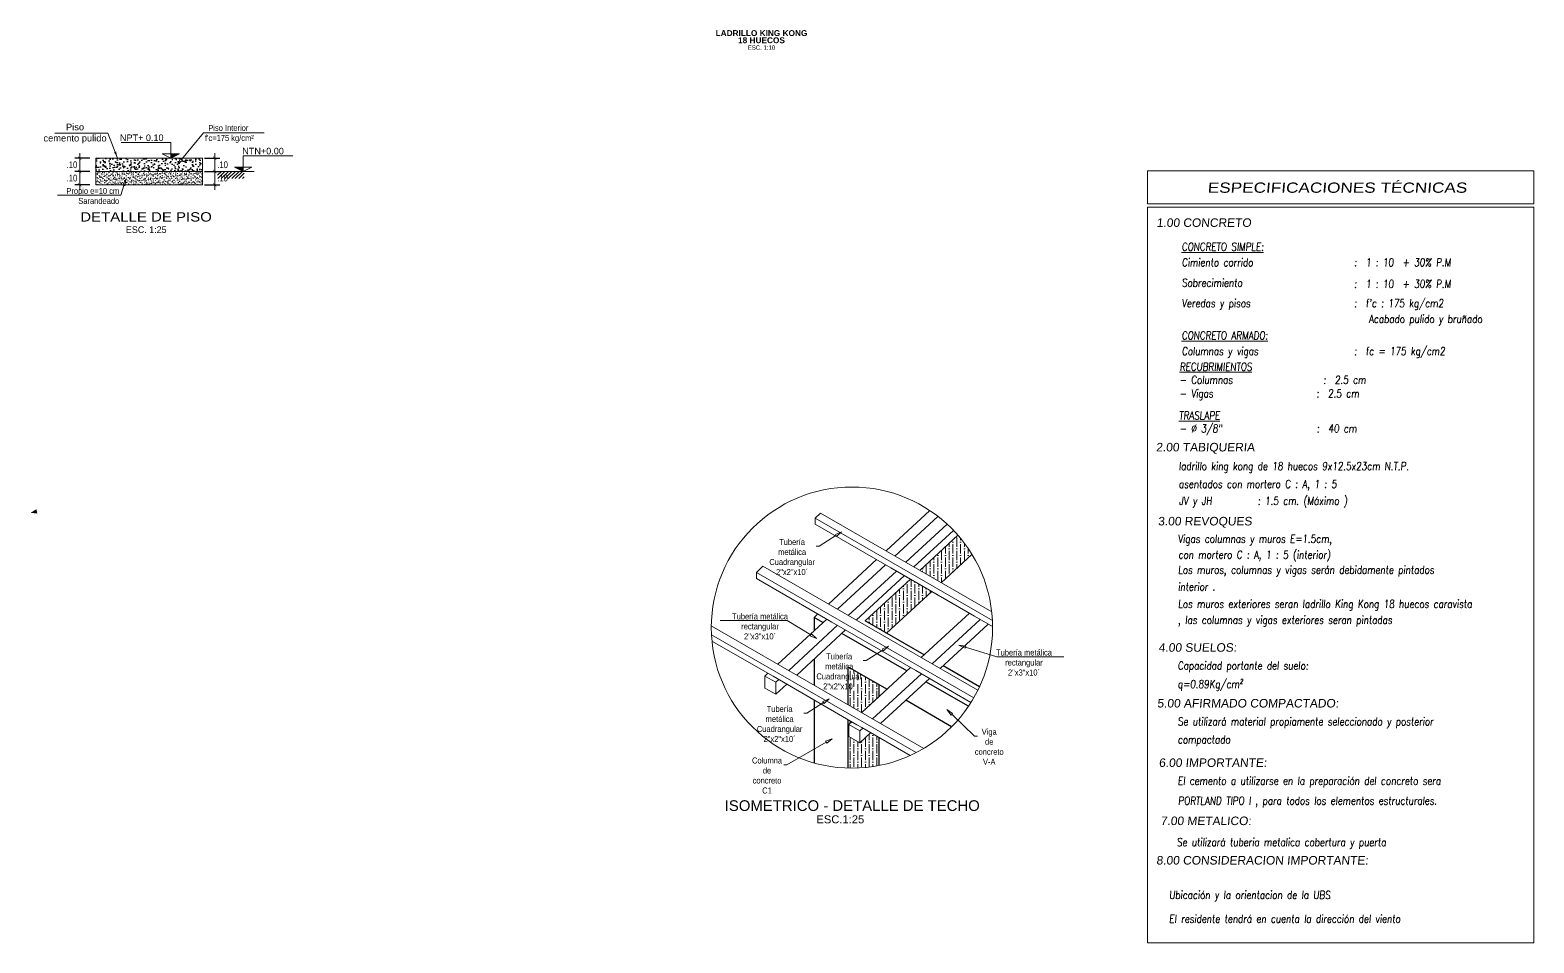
# Model space of a CAD drawing. Header units: metres. Extents: x 912 to 1393, y 476 to 584.
# Drawn here: x 1216.43 to 1227.71, y 494.34 to 501.19 of the extents above; entities that cross this region are included whole.
import ezdxf
from ezdxf import colors
from ezdxf.entities.mleader import LeaderData, LeaderLine
from ezdxf.enums import TextEntityAlignment as Align
from ezdxf.math import Vec2, Vec3

# ---------------------------------------------------------------- set-up
doc = ezdxf.new("R2010")
doc.units = ezdxf.units.M
doc.linetypes.add('HIDDEN2', pattern=[0.1875, 0.125, -0.0625])
for name, color, linetype, lineweight in [('-Achurado', 251, 'Continuous', 5), ('-Acotado', 251, 'Continuous', 5), ('-Textos', 7, 'Continuous', 20), ('hatch', 253, 'Continuous', 20), ('muros', 7, 'Continuous', 35), ('pisos', 8, 'Continuous', 13), ('PL-020', 7, 'Continuous', 20), ('PL-03', 7, 'Continuous', 30), ('techo', 13, 'Continuous', 25), ('TEXTO', 7, 'Continuous', 20), ('TUBERIA METALICA', 157, 'Continuous', 30)]:
    doc.layers.add(name, color=color, linetype=linetype, lineweight=lineweight)
doc.layers.add('FIC-2ES_COTAS', color=7, linetype='Continuous', lineweight=5, true_color=0x6b006b)
doc.layers.add('G-TEXTOS-TITULOS', color=4, linetype='Continuous')
doc.layers.add('PL-05', color=7, linetype='Continuous')
doc.layers.add('Observaciones', color=6, linetype='Continuous', plot=False)
doc.styles.add('-Arial Narrow', font='ARIALN.TTF')
doc.styles.add('25-TITULO', font='arialbd.ttf', dxfattribs={"height": 0.1})
doc.styles.add('ACOT', font='romans.shx', dxfattribs={"width": 0.8, "oblique": 5})
doc.styles.add('ARIAL', font='arial.ttf')
doc.styles.add('COTAS Y DIRECTRIZ', font='ARIALN.TTF')
doc.styles.add('L80', font='arial.ttf')
doc.styles.add('NOMBRES', font='sanss___.ttf', dxfattribs={"width": 1.2, "oblique": 5, "height": 0.15})
doc.styles.add('sw 721', font='swissel.ttf')
doc.styles.add('TECHNICLIGHT', font='tel_____.pfb')
doc.styles.add('TEXTOS', font='sanss___.ttf', dxfattribs={"oblique": 5})
doc.dimstyles.new('corte 25', dxfattribs={"dimtxt": 0.05, "dimasz": 0.025, "dimexe": 0.025, "dimexo": 0.0125, "dimgap": 0.025, "dimtad": 1, "dimtih": 1, "dimtoh": 1, "dimzin": 4, "dimdsep": 46, "dimtxsty": 'ARIAL', "dimblk": 'ARCHTICK', "dimcen": 0.025, "dimdle": 0.025, "dimclrd": 256, "dimclre": 256, "dimclrt": 7, "dimadec": 0, "dimazin": 0, "dimtfac": 1, "dimtix": 1, "dimtmove": 0, "dimatfit": 3, "dimfxl": 0.1, "dimlwd": -1, "dimarcsym": 0})
doc.dimstyles.new('FIC - CORTE', dxfattribs={"dimtxt": 2, "dimasz": 1, "dimexe": 1.5, "dimexo": 0.625, "dimgap": 0.9, "dimtad": 2, "dimtih": 1, "dimtoh": 1, "dimzin": 4, "dimdsep": 46, "dimtxsty": 'COTAS Y DIRECTRIZ', "dimblk": 'ARCHTICK', "dimcen": 0.9, "dimdle": 1.5, "dimclrd": 256, "dimclre": 256, "dimclrt": 7, "dimadec": 0, "dimazin": 0, "dimtfac": 1, "dimtix": 1, "dimtmove": 2, "dimatfit": 3, "dimfxl": 1, "dimlwd": 5, "dimarcsym": 0})
pattern_1 = [(50, (13.759514, -1.77104), (0.0728738676, -0.0063756342), [0.00762, -0.08382]), (355, (13.75951, -1.77104), (-0.0140973686, 0.076422738), [0.006096, -0.0670562337]), (100.451445, (13.765586, -1.77157), (0.058776499, 0.0700471008), [0.0064760035, -0.071236098]), (46.1842, (13.75951, -1.75072), (0.1084316164, -0.016816931), [0.01143, -0.12573]), (96.635558, (13.76855, -1.75212), (0.094961654, 0.09897045), [0.009714009, -0.106854243]), (351.184151, (13.75951, -1.75072), (0.094961654, 0.09897045), [0.009143987, -0.100583893]), (21, (13.769674, -1.7558), (0.0606457565, -0.0409060793), [0.00762, -0.08382]), (326, (13.76967, -1.7558), (0.0247208113, 0.0736751864), [0.006096, -0.067056]), (71.451445, (13.77473, -1.75921), (0.0853665677, 0.0327691076), [0.0064760035, -0.071235975]), (37.5, (13.759514, -1.771042), (0.0012354413, 0.03382201555), [0, -0.0662432, 0, -0.068072, 0, -0.06731]), (7.5, (13.759514, -1.771042), (0.026727865, 0.0400722299), [0, -0.0388112, 0, -0.0647192, 0, -0.025654]), (327.5, (13.736857, -1.771042), (0.05423623807, -0.0022914976), [0, -0.0254, 0, -0.079248, 0, -0.105156]), (317.5, (13.726697, -1.77104), (0.0592516726, 0.0101705964), [0, -0.03302, 0, -0.0526288, 0, -0.074676])]

# ---------------------------------------------------------------- blocks, each defined once
blk = doc.blocks.new('_ArchTick')
at = {"layer": 'pisos', "color": 0, "const_width": 0.15}
blk.add_lwpolyline([(-0.5, -0.5), (0.5, 0.5)], dxfattribs=at)
blk = doc.blocks.new('*D202')
at = {"layer": 'DEFPOINTS', "color": 0, "lineweight": 20, "transparency": 16777216}
for p in [(1216.806, 500.128), (1216.898, 500.128), (1216.898, 500.028)]:
    blk.add_point(p, dxfattribs=at)
at = {"layer": 'FIC-2ES_COTAS', "lineweight": 5, "transparency": 16777216}
blk.add_line((1216.806, 499.991), (1216.806, 500.166), dxfattribs=at)
at = {"layer": 'FIC-2ES_COTAS', "lineweight": -2, "transparency": 16777216}
for p, q in [((1216.882, 500.128), (1216.769, 500.128)), ((1216.882, 500.028), (1216.769, 500.028))]:
    blk.add_line(p, q, dxfattribs=at)
at = {"layer": 'FIC-2ES_COTAS', "lineweight": 5, "transparency": 16777216, "xscale": 0.025, "yscale": 0.025, "zscale": 0.025}
for p, rotation in [((1216.806, 500.128), 90), ((1216.806, 500.028), 270)]:
    blk.add_blockref('_ArchTick', p, dxfattribs=dict(at, rotation=rotation))
at = {"layer": 'FIC-2ES_COTAS', "color": 7, "transparency": 16777216, "insert": (1216.748, 500.078), "char_height": 0.05, "attachment_point": 5, "style": 'COTAS Y DIRECTRIZ'}
blk.add_mtext('.10', dxfattribs=at)
blk = doc.blocks.new('*D197')
at = {"layer": 'DEFPOINTS', "color": 0, "lineweight": 20, "transparency": 16777216}
for p in [(1216.806, 500.228), (1216.898, 500.228), (1216.898, 500.128)]:
    blk.add_point(p, dxfattribs=at)
at = {"layer": 'FIC-2ES_COTAS', "lineweight": 5, "transparency": 16777216}
blk.add_line((1216.806, 500.091), (1216.806, 500.266), dxfattribs=at)
at = {"layer": 'FIC-2ES_COTAS', "lineweight": -2, "transparency": 16777216}
for p, q in [((1216.882, 500.228), (1216.769, 500.228)), ((1216.882, 500.128), (1216.769, 500.128))]:
    blk.add_line(p, q, dxfattribs=at)
at = {"layer": 'FIC-2ES_COTAS', "lineweight": 5, "transparency": 16777216, "xscale": 0.025, "yscale": 0.025, "zscale": 0.025}
for p, rotation in [((1216.806, 500.228), 90), ((1216.806, 500.128), 270)]:
    blk.add_blockref('_ArchTick', p, dxfattribs=dict(at, rotation=rotation))
at = {"layer": 'FIC-2ES_COTAS', "color": 7, "transparency": 16777216, "insert": (1216.748, 500.178), "char_height": 0.05, "attachment_point": 5, "style": 'COTAS Y DIRECTRIZ'}
blk.add_mtext('.10', dxfattribs=at)
blk = doc.blocks.new('NPT-c2')
at = {"color": 0, "lineweight": 5}
for p, q in [((0, 0.361), (-1.15, 0.361)), ((0, 0), (0, 0.361)), ((-0.253, 0), (0.253, 0)), ((-0.2, 0.1), (0.2, 0.1)), ((0, 0), (-0.2, 0.1)), ((0, 0), (0.2, 0.1))]:
    blk.add_line(p, q, dxfattribs=at)
blk.add_solid([(0.2, 0.1), (0, 0.1), (0, 0)], dxfattribs=at)
at = {"style": 'ARIAL'}
blk.add_attdef('NPT%%P0.00', (-1.089, 0.48), '', height=0.15, dxfattribs=at)
blk = doc.blocks.new('*D192')
at = {"layer": 'DEFPOINTS', "color": 0, "lineweight": 20, "transparency": 16777216}
for p in [(1217.727, 500.128), (1217.727, 500.028), (1217.818, 500.128)]:
    blk.add_point(p, dxfattribs=at)
at = {"layer": 'FIC-2ES_COTAS', "lineweight": 5, "transparency": 16777216}
blk.add_line((1217.818, 499.991), (1217.818, 500.166), dxfattribs=at)
at = {"layer": 'FIC-2ES_COTAS', "lineweight": -2, "transparency": 16777216}
for p, q in [((1217.742, 500.128), (1217.856, 500.128)), ((1217.742, 500.028), (1217.856, 500.028))]:
    blk.add_line(p, q, dxfattribs=at)
at = {"layer": 'FIC-2ES_COTAS', "lineweight": 5, "transparency": 16777216, "xscale": 0.025, "yscale": 0.025, "zscale": 0.025}
for p, rotation in [((1217.818, 500.128), 90), ((1217.818, 500.028), 270)]:
    blk.add_blockref('_ArchTick', p, dxfattribs=dict(at, rotation=rotation))
at = {"layer": 'FIC-2ES_COTAS', "color": 7, "transparency": 16777216, "insert": (1217.877, 500.078), "char_height": 0.05, "attachment_point": 5, "style": 'COTAS Y DIRECTRIZ'}
blk.add_mtext('.10', dxfattribs=at)
blk = doc.blocks.new('*D187')
at = {"layer": 'DEFPOINTS', "color": 0, "lineweight": 20, "transparency": 16777216}
for p in [(1217.727, 500.228), (1217.818, 500.228), (1217.727, 500.128)]:
    blk.add_point(p, dxfattribs=at)
at = {"layer": 'FIC-2ES_COTAS', "lineweight": 5, "transparency": 16777216}
blk.add_line((1217.818, 500.091), (1217.818, 500.266), dxfattribs=at)
at = {"layer": 'FIC-2ES_COTAS', "lineweight": -2, "transparency": 16777216}
for p, q in [((1217.742, 500.228), (1217.856, 500.228)), ((1217.742, 500.128), (1217.856, 500.128))]:
    blk.add_line(p, q, dxfattribs=at)
at = {"layer": 'FIC-2ES_COTAS', "lineweight": 5, "transparency": 16777216, "xscale": 0.025, "yscale": 0.025, "zscale": 0.025}
for p, rotation in [((1217.818, 500.228), 90), ((1217.818, 500.128), 270)]:
    blk.add_blockref('_ArchTick', p, dxfattribs=dict(at, rotation=rotation))
at = {"layer": 'FIC-2ES_COTAS', "color": 7, "transparency": 16777216, "insert": (1217.877, 500.178), "char_height": 0.05, "attachment_point": 5, "style": 'COTAS Y DIRECTRIZ'}
blk.add_mtext('.10', dxfattribs=at)
blk = doc.blocks.new('_ClosedBlank')
at = {"color": 0, "linetype": 'ByBlock', "lineweight": -2}
for p, q in [((-1, 0.17), (0, 0)), ((-1, 0.17), (-1, -0.17)), ((0, 0), (-1, -0.17))]:
    blk.add_line(p, q, dxfattribs=at)

msp = doc.modelspace()

# ---------------------------------------------------------------- hatches: boundary and pattern name
at = {"layer": '-Achurado', "lineweight": 5}
h = msp.add_hatch(dxfattribs=at)
h.set_pattern_fill('AR-SAND', color=256, scale=0.0005)
h.paths.add_polyline_path([(1216.9267, 500.1282), (1217.5267, 500.1282), (1217.5267, 500.0282), (1216.9267, 500.0282)])
h = msp.add_hatch(dxfattribs=at)
h.set_pattern_fill('AR-SAND', color=256, scale=0.0005)
h.paths.add_polyline_path([(1217.7267, 500.1282), (1217.5267, 500.1282), (1217.5267, 500.0282), (1217.7267, 500.0282)])
at = {"true_color": 0x636466}
h = msp.add_hatch(dxfattribs=at)
h.set_pattern_fill('AR-CONC', color=251, scale=0.0004)
h.set_pattern_definition(pattern_1)
h.paths.add_polyline_path([(1217.4074, 500.2282), (1216.9267, 500.2282), (1216.9267, 500.1282), (1217.4109, 500.1282)])
h = msp.add_hatch(dxfattribs=at)
h.set_pattern_fill('AR-CONC', color=251, scale=0.0004)
h.set_pattern_definition(pattern_1)
h.paths.add_polyline_path([(1217.4017, 500.2282), (1217.7267, 500.2282), (1217.7267, 500.1282), (1217.4017, 500.1282)])
h = msp.add_hatch(color=251, dxfattribs=at)
h.dxf.hatch_style = 1
edge = h.paths.add_edge_path()
edge.add_line((1216.4382, 497.568), (1216.4809, 497.5953))
edge.add_line((1216.4809, 497.5953), (1216.4382, 497.568))
edge.add_line((1216.4382, 497.568), (1216.4885, 497.5628))
edge.add_line((1216.4885, 497.5628), (1216.4809, 497.5953))
h = msp.add_hatch(dxfattribs=at)
h.set_pattern_fill('ANSI31', color=251, angle=0.552)
h.set_pattern_definition([(45.552, (4.8126, -25.279), (-2.266589, 2.223331), [])])
h.paths.add_polyline_path([(1217.3369, 497.6035), (1217.2942, 497.6308), (1217.2866, 497.5983)], flags=17)
h.paths.add_polyline_path([(1217.3369, 497.6035), (1217.2942, 497.6308)], flags=0)
h.paths.add_polyline_path([(1217.2942, 497.6308), (1217.3369, 497.6035), (1217.2866, 497.5983)], flags=17)
h = msp.add_hatch(color=251, dxfattribs=at)
h.dxf.hatch_style = 1
h.paths.add_polyline_path([(1216.4338, 497.4966), (1216.4764, 497.5239)], flags=0)
edge = h.paths.add_edge_path(flags=17)
edge.add_line((1216.4338, 497.4966), (1216.4764, 497.5239))
edge.add_line((1216.4338, 497.4966), (1216.4841, 497.4914))
edge.add_line((1216.4841, 497.4914), (1216.4764, 497.5239))
edge = h.paths.add_edge_path(flags=17)
edge.add_line((1216.4764, 497.5239), (1216.4338, 497.4966))
edge.add_line((1216.4841, 497.4914), (1216.4764, 497.5239))
edge.add_line((1216.4338, 497.4966), (1216.4841, 497.4914))
h = msp.add_hatch(color=251, dxfattribs=at)
h.dxf.hatch_style = 1
h.paths.add_polyline_path([(1216.4338, 497.4966), (1216.4764, 497.5239)], flags=0)
edge = h.paths.add_edge_path(flags=17)
edge.add_line((1216.4338, 497.4966), (1216.4764, 497.5239))
edge.add_line((1216.4338, 497.4966), (1216.4841, 497.4914))
edge.add_line((1216.4841, 497.4914), (1216.4764, 497.5239))
edge = h.paths.add_edge_path(flags=17)
edge.add_line((1216.4764, 497.5239), (1216.4338, 497.4966))
edge.add_line((1216.4841, 497.4914), (1216.4764, 497.5239))
edge.add_line((1216.4338, 497.4966), (1216.4841, 497.4914))
at = {"layer": 'hatch', "ltscale": 0.04}
h = msp.add_hatch(dxfattribs=at)
h.set_pattern_fill('ANSI31', color=256, scale=0.15, style=0)
h.set_pattern_definition([(45, (-799070.44777, -9253951.832415), (-0.013258252147248, 0.013258252147248), [])])
h.paths.add_polyline_path([(1218.0396, 500.1282), (1217.8396, 500.1282), (1217.8396, 500.0744), (1218.04, 500.0744)])
at = {"layer": 'techo', "lineweight": 13}
h = msp.add_hatch(dxfattribs=at)
h.set_pattern_fill('ANSI36', color=251, scale=0.009, angle=45)
edge = h.paths.add_edge_path()
edge.add_arc((1221.9601, 496.2429), 1.8396, 33.43643, 38.91342)
edge.add_line((1223.3914, 497.3984), (1223.105, 497.136))
edge.add_line((1223.105, 497.136), (1223.2648, 497.0437))
edge.add_line((1223.2648, 497.0437), (1223.4952, 497.2565))
h = msp.add_hatch(dxfattribs=at)
h.set_pattern_fill('ANSI36', color=251, scale=0.009, angle=45)
h.paths.add_polyline_path([(1222.6952, 496.7574), (1222.855, 496.6651), (1223.1939, 496.9782), (1223.0341, 497.0705)])
h = msp.add_hatch(dxfattribs=at)
h.set_pattern_fill('ANSI36', color=251, scale=0.009, angle=45)
h.paths.add_polyline_path([(1222.7981, 496.2795), (1222.5653, 496.4139), (1222.5653, 496.1299), (1222.6687, 496.0701), (1222.7981, 496.1896)])
h = msp.add_hatch(dxfattribs=at)
h.set_pattern_fill('ANSI36', color=251, scale=0.009, angle=45)
edge = h.paths.add_edge_path()
edge.add_line((1222.6539, 495.8437), (1222.5722, 495.8909))
edge.add_line((1222.5722, 495.8909), (1222.5722, 495.9809))
edge.add_line((1222.5722, 495.9809), (1222.5942, 496.0013))
edge.add_line((1222.5942, 496.0013), (1222.5653, 496.018))
edge.add_line((1222.5653, 496.018), (1222.5637, 495.6534))
edge.add_arc((1222.5952, 496.7073), 1.0543, 268.28976, 281.09272)
edge.add_line((1222.7981, 495.6727), (1222.7981, 495.8836))
edge.add_line((1222.7981, 495.8836), (1222.7359, 495.9195))
edge.add_line((1222.7359, 495.9195), (1222.6539, 495.8437))

# ---------------------------------------------------------------- linework, layer by layer
at = {"color": 219, "true_color": 0x642165}
for p, q in [((1222.8514, 497.2824), (1223.1792, 497.5851)), ((1223.105, 497.136), (1223.3904, 497.3996)), ((1222.4194, 496.8833), (1222.7805, 497.2169)), ((1223.2648, 497.0437), (1223.4952, 497.2565)), ((1222.6952, 496.7574), (1223.0341, 497.0705)), ((1222.855, 496.6651), (1223.1939, 496.9782)), ((1222.3117, 496.7838), (1222.3398, 496.8097)), ((1222.3117, 496.7838), (1222.3117, 496.6841)), ((1222.3781, 496.7455), (1222.3117, 496.7838)), ((1223.1368, 496.5025), (1222.6952, 496.7574)), ((1223.0069, 496.3825), (1222.5198, 496.6637)), ((1222.3117, 496.4715), (1222.3117, 496.2763)), ((1222.5653, 496.4139), (1222.5653, 496.1299)), ((1222.858, 496.2449), (1222.5653, 496.4139)), ((1223.5514, 496.2631), (1223.2784, 496.4207)), ((1223.4687, 496.1168), (1223.1485, 496.3007)), ((1222.7981, 496.2795), (1222.7981, 496.1896)), ((1222.3117, 496.1644), (1222.3117, 495.6918)), ((1223.3425, 495.9635), (1222.9996, 496.1631)), ((1222.5653, 496.018), (1222.5653, 495.6534)), ((1222.7981, 495.8836), (1222.7981, 495.6727))]:
    msp.add_line(p, q, dxfattribs=at)
at = {"color": 44, "lineweight": 5}
msp.add_line((1223.5144, 496.7932), (1222.9221, 497.1351), dxfattribs=at)
at = {"color": 1, "lineweight": 5}
msp.add_line((1222.6539, 495.8437), (1222.6149, 495.8662), dxfattribs=at)
at = {"layer": 'muros', "lineweight": 15}
for points in [[(1217.2517, 500.2282), (1216.9267, 500.2282)], [(1216.9267, 500.2282), (1216.9267, 500.0282)], [(1217.2517, 500.2282), (1217.7267, 500.2282)], [(1217.7267, 500.2282), (1217.7267, 500.0282)], [(1217.5267, 500.1282), (1216.9267, 500.1282)], [(1217.5267, 500.0282), (1216.9267, 500.0282)], [(1217.5267, 500.1282), (1217.7267, 500.1282)], [(1217.5267, 500.0282), (1217.7267, 500.0282)], [(1218.0396, 500.1282), (1217.8396, 500.1282)]]:
    msp.add_lwpolyline(points, dxfattribs=at)
at = {"layer": 'Observaciones', "color": 1, "lineweight": 20}
msp.add_circle((1222.5952, 496.7073), 1.0543, dxfattribs=at)
at = {"layer": 'PL-020', "linetype": 'ByBlock'}
for points in [[(1224.81, 500.1322), (1227.7082, 500.1322), (1227.7082, 499.8857), (1224.81, 499.8857)], [(1224.81, 500.1322), (1227.7082, 500.1322), (1227.7082, 499.8857), (1224.81, 499.8857)], [(1224.81, 499.8593), (1227.7082, 499.8593), (1227.7082, 494.3422), (1224.81, 494.3422)]]:
    msp.add_lwpolyline(points, close=True, dxfattribs=at)
at = {"layer": 'TUBERIA METALICA', "lineweight": 5}
for p, q in [((1222.3196, 497.528), (1222.3605, 497.5658)), ((1223.6429, 496.8254), (1222.3605, 497.5658)), ((1222.9178, 497.244), (1223.2399, 497.5415)), ((1223.6482, 496.7609), (1222.3196, 497.528)), ((1222.3196, 497.528), (1222.3196, 497.483)), ((1222.8857, 497.1562), (1222.3196, 497.483)), ((1222.9995, 497.1969), (1223.3093, 497.483)), ((1223.0595, 497.1622), (1223.3565, 497.4366)), ((1221.8788, 497.1209), (1221.9285, 497.1667)), ((1223.5083, 496.1801), (1221.8788, 497.1209)), ((1221.8788, 497.1209), (1221.8788, 497.0759)), ((1223.5391, 496.2374), (1221.9285, 497.1667)), ((1222.4858, 496.845), (1222.8469, 497.1785)), ((1222.5675, 496.7978), (1222.9286, 497.1314)), ((1222.6275, 496.7632), (1222.9886, 497.0967)), ((1223.5144, 496.7932), (1222.8857, 497.1562)), ((1222.4449, 496.749), (1221.8788, 497.0759)), ((1222.04, 496.4331), (1222.4062, 496.7714)), ((1223.0737, 496.386), (1222.4449, 496.749)), ((1223.1146, 496.482), (1223.4757, 496.8155)), ((1223.1963, 496.4348), (1223.5574, 496.7684)), ((1223.6495, 496.7152), (1223.5144, 496.7932)), ((1223.1344, 495.8013), (1221.541, 496.7212)), ((1223.0765, 495.7692), (1221.5423, 496.6535)), ((1222.1217, 496.386), (1222.4879, 496.7242)), ((1222.1817, 496.3513), (1222.5479, 496.6896)), ((1223.2562, 496.4002), (1223.6173, 496.7337)), ((1222.0042, 496.3419), (1221.5457, 496.6066)), ((1221.9434, 496.3439), (1221.9655, 496.3643)), ((1221.9434, 496.2539), (1221.9434, 496.3439)), ((1222.0251, 496.2967), (1221.9434, 496.3439)), ((1222.633, 495.9789), (1222.0042, 496.3419)), ((1222.0251, 496.2967), (1222.0472, 496.3171)), ((1222.6687, 496.0701), (1223.0349, 496.4084)), ((1222.7504, 496.023), (1223.1166, 496.3612)), ((1222.8104, 495.9883), (1223.1766, 496.3266)), ((1223.4878, 496.1461), (1223.0737, 496.386)), ((1222.0251, 496.2067), (1221.9434, 496.2539)), ((1222.0251, 496.2067), (1222.0251, 496.2967)), ((1222.0251, 496.2067), (1222.1071, 496.2825)), ((1222.5722, 495.9809), (1222.5942, 496.0013)), ((1222.5722, 495.8909), (1222.5722, 495.9809)), ((1222.6539, 495.9337), (1222.5722, 495.9809)), ((1222.6694, 495.9579), (1222.633, 495.9789)), ((1222.6539, 495.8437), (1222.5722, 495.8909)), ((1222.6539, 495.9337), (1222.6759, 495.9541)), ((1222.6539, 495.8437), (1222.6539, 495.9337)), ((1222.6539, 495.8437), (1222.7359, 495.9195)), ((1223.0328, 495.7481), (1222.6694, 495.9579))]:
    msp.add_line(p, q, dxfattribs=at)

# ---------------------------------------------------------------- block references
at = {"linetype": 'HIDDEN2'}
ref = msp.add_blockref('NPT-c2', (1217.4892, 500.2282), dxfattribs=dict(at, xscale=0.323333650981178, yscale=0.323333650981178, zscale=0.323333650981178))
ref.add_attrib('NPT%%P0.00', 'NPT+ 0.10', (1217.1075, 500.3568), dxfattribs={"color": 0, "height": 0.04869, "style": 'sw 721'})
ref = msp.add_blockref('NPT-c2', (1218.0319, 500.1282), dxfattribs=dict(at, xscale=-0.323333650981178, yscale=0.323333650981178, zscale=0.323333650981178))
ref.add_attrib('NPT%%P0.00', 'NTN+0.00', (1218.0246, 500.2568), dxfattribs={"color": 0, "height": 0.04869, "style": 'sw 721'})

# ---------------------------------------------------------------- texts
at = {"layer": '-Textos', "style": '-Arial Narrow'}
msp.add_text('ESC. 1:10', height=0.03283, dxfattribs=at).set_placement((1221.9171, 501.0569), align=Align.MIDDLE_CENTER)
at = {"layer": 'FIC-2ES_COTAS', "color": 0, "insert": (1216.7709, 500.4864), "char_height": 0.05, "width": 0.598462, "attachment_point": 2, "style": 'L80'}
msp.add_mtext('Piso \\Pcemento pulido', dxfattribs=at)
at = {"layer": 'G-TEXTOS-TITULOS', "color": 219, "true_color": 0x642165, "style": '25-TITULO'}
for s, height, p in [('LADRILLO KING KONG', 0.044321, (1221.9172, 501.1657)), ('18 HUECOS', 0.04432, (1221.9172, 501.1122))]:
    msp.add_text(s, height=height, dxfattribs=at).set_placement(p, align=Align.MIDDLE_CENTER)
at = {"layer": 'PL-020', "style": 'ACOT', "oblique": 5, "width": 0.8}
for s, p in [('%%UCONCRETO SIMPLE:', (1225.0677, 499.5334)), ('Cimiento corrido', (1225.0684, 499.4162)), (':  1 : 10  + 30%%% P.M', (1226.3603, 499.4162)), ('Sobrecimiento', (1225.0684, 499.2635)), (':  1 : 10  + 30%%% P.M', (1226.3603, 499.2547)), ('Veredas y pisos', (1225.0684, 499.1101)), (":  f'c : 175 kg/cm2", (1226.3603, 499.1101)), ('Acabado pulido y bruñado', (1226.4701, 498.9919)), ('%%UCONCRETO ARMADO:', (1225.0677, 498.8683)), ('Columnas y vigas', (1225.0684, 498.7505)), (':  fc = 175 kg/cm2', (1226.3603, 498.7505)), ('%%URECUBRIMIENTOS', (1225.052, 498.634)), ('- Columnas                  :  2.5 cm', (1225.0511, 498.5356)), ('- Vigas                     :  2.5 cm', (1225.0511, 498.4333)), ('%%UTRASLAPE', (1225.0465, 498.2678)), ('- Ø 3/8"                   :  40 cm', (1225.0513, 498.1704)), ('ladrillo king kong de 18 huecos 9x12.5x23cm N.T.P.', (1225.0453, 497.8882)), ('asentados con mortero C : A, 1 : 5', (1225.0453, 497.7538)), ('JV y JH         : 1.5 cm. (Máximo )', (1225.0476, 497.628)), ('Vigas columnas y muros E=1.5cm,', (1225.0394, 497.3433)), ('con mortero C : A, 1 : 5 (interior)', (1225.0423, 497.2238)), ('Los muros, columnas y vigas serán debidamente pintados ', (1225.0394, 497.111)), ('interior .', (1225.0394, 496.9839)), ('Los muros exteriores seran ladrillo King Kong 18 huecos caravista  ', (1225.0394, 496.8542)), (', las columnas y vigas exteriores seran pintadas  ', (1225.0394, 496.7344)), ('Capacidad portante del suelo:', (1225.0377, 496.392)), ('q=0.89Kg/cm²', (1225.0377, 496.2535)), ('Se utilizará material propiamente seleccionado y posterior ', (1225.0377, 495.9737)), ('compactado', (1225.0377, 495.8377)), ('El cemento a utilizarse en la preparación del concreto sera ', (1225.0377, 495.5279)), ('PORTLAND TIPO I , para todos los elementos estructurales.', (1225.041, 495.379))]:
    msp.add_text(s, height=0.06, dxfattribs=at).set_placement(p)
at = {"layer": 'PL-020', "char_height": 0.06, "attachment_point": 1, "style": 'ACOT'}
for s, width, heights, insert in [('{\\Fsimplex|c0;Se utilizará tuberia metalica cobertura y puerta }', 3.201588, [0], (1225.0306, 495.1281)), ('{\\Fsimplex|c0; Ubicación y la orientacion de la UBS}', 1.564355, [0.2522], (1224.9402, 494.7319)), ('{\\Fsimplex|c0;El residente tendrá en cuenta la dirección del viento}', 2.49656, [0], (1224.9737, 494.5532))]:
    msp.add_mtext_dynamic_manual_height_columns(s, width=width, gutter_width=12.5, heights=heights, dxfattribs=dict(at, insert=insert))
at = {"layer": 'PL-03', "linetype": 'Continuous', "style": 'TECHNICLIGHT'}
msp.add_text('ESC. 1:25', height=0.05, dxfattribs=at).set_placement((1217.1524, 499.6666))
at = {"layer": 'PL-05', "style": 'TECHNICLIGHT', "width": 1.2}
msp.add_text('DETALLE DE PISO', height=0.07, dxfattribs=at).set_placement((1216.8102, 499.7525))
at = {"layer": 'TEXTO', "linetype": 'ByBlock', "style": 'NOMBRES', "oblique": 5, "width": 1.2}
msp.add_text('ESPECIFICACIONES TÉCNICAS', height=0.0768, dxfattribs=at).set_placement((1226.2331, 500.0066), align=Align.MIDDLE_CENTER)
at = {"layer": 'TEXTO', "style": 'TEXTOS', "oblique": 5}
for s, p in [('1.00 CONCRETO', (1225.2341, 499.7443)), ('2.00 TABIQUERIA', (1225.2449, 498.0603)), ('3.00 REVOQUES ', (1225.2545, 497.5054))]:
    msp.add_text(s, height=0.064, dxfattribs=at).set_placement(p, align=Align.MIDDLE_CENTER)
for s, p in [('4.00 SUELOS:', (1225.1867, 496.5261)), ('5.00 AFIRMADO COMPACTADO:', (1225.5641, 496.1079)), ('6.00 IMPORTANTE:', (1225.3012, 495.6621)), ('7.00 METALICO:', (1225.2494, 495.2259)), ('8.00 CONSIDERACION IMPORTANTE:', (1225.6719, 494.9301))]:
    msp.add_text(s, height=0.064, dxfattribs=at).set_placement(p, align=Align.CENTER)
at = {"layer": 'TEXTO', "ltscale": 3, "attachment_point": 9, "style": 'ARIAL'}
for s, insert, char_height in [('\\A1;ISOMETRICO - DETALLE DE TECHO ', (1223.5539, 495.3311), 0.08), ('\\A1;ESC.1:25', (1222.6875, 495.2385), 0.06)]:
    msp.add_mtext(s, dxfattribs=dict(at, insert=insert, char_height=char_height))

# ---------------------------------------------------------------- dimensions: what is measured, and where the dimension line sits
at = {"layer": 'FIC-2ES_COTAS'}
for base, p1, p2, picture, middle in [((1216.8062, 500.2282), (1216.898, 500.1282), (1216.898, 500.2282), '*D197', (1216.748, 500.1782)), ((1217.8184, 500.2282), (1217.7267, 500.1282), (1217.7267, 500.2282), '*D187', (1217.8767, 500.1782))]:
    dim = msp.add_linear_dim(base=base, p1=p1, p2=p2, angle=270, dimstyle='FIC - CORTE', dxfattribs=at)
    dim.commit()
    dim.dimension.update_dxf_attribs({"geometry": picture, "text_midpoint": middle})
for p1, p2, distance, picture, middle in [((1216.898, 500.0282), (1216.898, 500.1282), 0.0918, '*D202', (1216.748, 500.0782)), ((1217.7267, 500.0282), (1217.7267, 500.1282), -0.0918, '*D192', (1217.8767, 500.0782))]:
    dim = msp.add_aligned_dim(p1=p1, p2=p2, distance=distance, dimstyle='FIC - CORTE', dxfattribs=at)
    dim.commit()
    dim.dimension.update_dxf_attribs({"geometry": picture, "text_midpoint": middle})

# ---------------------------------------------------------------- leaders
at = {"layer": '-Acotado'}
ml = msp.add_multileader_mtext('Standard', dxfattribs=at)
ml.set_content("Piso Interior\\P f'c=175 kg/cm²", color=7, style='-Arial Narrow')
ml.set_leader_properties(color=7, linetype='Continuous', lineweight=0)
ml.set_arrow_properties(name='CLOSEDBLANK')
ml.build(insert=Vec2(0, 0))
ml.multileader.update_dxf_attribs({"has_dogleg": 0, "text_left_attachment_type": 6, "text_right_attachment_type": 6, "dogleg_length": 0, "arrow_head_size": 0.05, "scale": 0.025})
ctx = ml.context
ctx.base_point, ctx.scale, ctx.char_height, ctx.arrow_head_size, ctx.landing_gap_size, ctx.plane_origin = Vec3(1217.7332, 500.419), 0.025, 0.045, 0.05, 0.0125, Vec3(1218.3497, 500.7694)
ctx.left_attachment, ctx.right_attachment, ctx.text_align_type = 6, 6, 1
notes = []
notes.append((ctx, [(0, (1, 1, 0), (1217.7332, 500.419), (1, 0), 0, [(0, [(1217.5373, 500.1782)], 0, [])])]))
ctx.mtext.insert, ctx.mtext.alignment, ctx.mtext.flow_direction = Vec3(1217.92, 500.4772), 2, 5
ml = msp.add_multileader_mtext('Standard', dxfattribs=at)
ml.set_content('Propio e=10 cm \\PSarandeado', color=7, style='-Arial Narrow')
ml.set_leader_properties(color=7, linetype='ByLayer', lineweight=0)
ml.set_arrow_properties(name='CLOSEDBLANK')
ml.build(insert=Vec2(0, 0))
ml.multileader.update_dxf_attribs({"has_dogleg": 0, "text_left_attachment_type": 6, "text_right_attachment_type": 6, "dogleg_length": 0, "arrow_head_size": 0.05, "scale": 0.025})
ctx = ml.context
ctx.base_point, ctx.scale, ctx.char_height, ctx.arrow_head_size, ctx.landing_gap_size, ctx.plane_origin = Vec3(1216.7341, 499.9507), 0.025, 0.045, 0.05, 0.0125, Vec3(1217.7804, 500.6866)
ctx.left_attachment, ctx.right_attachment, ctx.text_align_type = 6, 6, 2
notes.append((ctx, [(1, (1, 1, 0), (1217.1144, 499.9507), (-1, 0), 0, [(0, [(1217.1505, 500.0706)], 0, [])])]))
ctx.mtext.insert, ctx.mtext.alignment, ctx.mtext.flow_direction = Vec3(1217.1019, 500.0047), 3, 5
ml = msp.add_multileader_mtext('Standard', dxfattribs=at)
ml.set_content('Tubería metálica\\P\\pxqc;Cuadrangular\\P2"x2"x10´', color=7, style='-Arial Narrow')
ml.set_leader_properties(color=7, linetype='ByLayer', lineweight=0)
ml.set_arrow_properties(name='CLOSEDBLANK')
ml.build(insert=Vec2(0, 0))
ml.multileader.update_dxf_attribs({"has_dogleg": 0, "text_left_attachment_type": 6, "text_right_attachment_type": 6, "dogleg_length": 0, "arrow_head_size": 0.05, "scale": 0.025})
ctx = ml.context
ctx.base_point, ctx.scale, ctx.char_height, ctx.arrow_head_size, ctx.landing_gap_size, ctx.plane_origin = Vec3(1221.944, 497.3177), 0.025, 0.045, 0.05, 0.0125, Vec3(1224.8846, 499.6579)
ctx.left_attachment, ctx.right_attachment, ctx.text_align_type = 6, 6, 1
notes.append((ctx, [(1, (1, 1, 0), (1222.3494, 497.3177), (-1, 0), 0, [(0, [(1222.5177, 497.4251)], 0, [])])]))
ctx.mtext.insert, ctx.mtext.width, ctx.mtext.alignment, ctx.mtext.flow_direction = Vec3(1222.1467, 497.3717), 0.380413, 2, 5
ml = msp.add_multileader_mtext('Standard', dxfattribs=at)
ml.set_content('Tubería metálica\\Prectangular\\P2"x3"x10´', color=7, style='-Arial Narrow')
ml.set_leader_properties(color=7, linetype='ByLayer', lineweight=0)
ml.set_arrow_properties(name='CLOSEDBLANK')
ml.build(insert=Vec2(0, 0))
ml.multileader.update_dxf_attribs({"has_dogleg": 0, "text_left_attachment_type": 6, "text_right_attachment_type": 6, "dogleg_length": 0, "arrow_head_size": 0.05, "scale": 0.025})
ctx = ml.context
ctx.base_point, ctx.scale, ctx.char_height, ctx.arrow_head_size, ctx.landing_gap_size, ctx.plane_origin = Vec3(1221.7036, 496.7597), 0.025, 0.045, 0.05, 0.0125, Vec3(1223.7907, 498.207)
ctx.left_attachment, ctx.right_attachment, ctx.text_align_type = 6, 6, 1
notes.append((ctx, [(1, (1, 1, 0), (1222.109, 496.7597), (-1, 0), 0, [(0, [(1222.3302, 496.6262)], 0, [])])]))
ctx.mtext.insert, ctx.mtext.alignment, ctx.mtext.flow_direction = Vec3(1221.9063, 496.8137), 2, 5
ml = msp.add_multileader_mtext('Standard', dxfattribs=at)
ml.set_content('Tubería metálica\\P\\pxqc;Cuadrangular\\P2"x2"x10´', color=7, style='-Arial Narrow')
ml.set_leader_properties(color=7, linetype='ByLayer', lineweight=0)
ml.set_arrow_properties(name='CLOSEDBLANK')
ml.build(insert=Vec2(0, 0))
ml.multileader.update_dxf_attribs({"has_dogleg": 0, "text_left_attachment_type": 6, "text_right_attachment_type": 6, "dogleg_length": 0, "arrow_head_size": 0.05, "scale": 0.025})
ctx = ml.context
ctx.base_point, ctx.scale, ctx.char_height, ctx.arrow_head_size, ctx.landing_gap_size, ctx.plane_origin = Vec3(1222.2969, 496.4597), 0.025, 0.045, 0.05, 0.0125, Vec3(1225.2375, 498.7998)
ctx.left_attachment, ctx.right_attachment, ctx.text_align_type = 6, 6, 1
notes.append((ctx, [(1, (1, 1, 0), (1222.7023, 496.4597), (-1, 0), 0, [(0, [(1222.8706, 496.567)], 0, [])])]))
ctx.mtext.insert, ctx.mtext.width, ctx.mtext.alignment, ctx.mtext.flow_direction = Vec3(1222.4996, 496.5137), 0.380413, 2, 5
ml = msp.add_multileader_mtext('Standard', dxfattribs=at)
ml.set_content('Tubería metálica\\Prectangular\\P2"x3"x10´', color=7, style='-Arial Narrow')
ml.set_leader_properties(color=7, linetype='ByLayer', lineweight=0)
ml.set_arrow_properties(name='CLOSEDBLANK')
ml.build(insert=Vec2(0, 0))
ml.multileader.update_dxf_attribs({"has_dogleg": 0, "text_left_attachment_type": 6, "text_right_attachment_type": 6, "dogleg_length": 0, "arrow_head_size": 0.05, "scale": 0.025})
ctx = ml.context
ctx.base_point, ctx.scale, ctx.char_height, ctx.arrow_head_size, ctx.landing_gap_size, ctx.plane_origin = Vec3(1223.6825, 496.4889), 0.025, 0.045, 0.05, 0.0125, Vec3(1225.7695, 497.9363)
ctx.left_attachment, ctx.right_attachment, ctx.text_align_type = 6, 6, 1
notes.append((ctx, [(0, (1, 1, 0), (1223.6825, 496.4889), (1, 0), 0, [(0, [(1223.3979, 496.5752)], 0, [])])]))
ctx.mtext.insert, ctx.mtext.alignment, ctx.mtext.flow_direction = Vec3(1223.8852, 496.5429), 2, 5
ml = msp.add_multileader_mtext('Standard', dxfattribs=at)
ml.set_content('Tubería metálica\\P\\pxqc;Cuadrangular\\P2"x2"x10´', color=7, style='-Arial Narrow')
ml.set_leader_properties(color=7, linetype='ByLayer', lineweight=0)
ml.set_arrow_properties(name='CLOSEDBLANK')
ml.build(insert=Vec2(0, 0))
ml.multileader.update_dxf_attribs({"has_dogleg": 0, "text_left_attachment_type": 6, "text_right_attachment_type": 6, "dogleg_length": 0, "arrow_head_size": 0.05, "scale": 0.025})
ctx = ml.context
ctx.base_point, ctx.scale, ctx.char_height, ctx.arrow_head_size, ctx.landing_gap_size, ctx.plane_origin = Vec3(1221.8505, 496.0652), 0.025, 0.045, 0.05, 0.0125, Vec3(1224.7912, 498.4053)
ctx.left_attachment, ctx.right_attachment, ctx.text_align_type = 6, 6, 1
notes.append((ctx, [(1, (1, 1, 0), (1222.2559, 496.0652), (-1, 0), 0, [(0, [(1222.4243, 496.1725)], 0, [])])]))
ctx.mtext.insert, ctx.mtext.width, ctx.mtext.alignment, ctx.mtext.flow_direction = Vec3(1222.0532, 496.1192), 0.380413, 2, 5
ml = msp.add_multileader_mtext('Standard', dxfattribs=at)
ml.set_content('Viga de concreto\\PV-A', color=7, style='-Arial Narrow')
ml.set_leader_properties(color=7, linetype='ByLayer', lineweight=0)
ml.set_arrow_properties(name='CLOSEDBLANK')
ml.build(insert=Vec2(0, 0))
ml.multileader.update_dxf_attribs({"has_dogleg": 0, "text_left_attachment_type": 6, "text_right_attachment_type": 6, "dogleg_length": 0, "arrow_head_size": 0.05, "scale": 0.025})
ctx = ml.context
ctx.base_point, ctx.scale, ctx.char_height, ctx.arrow_head_size, ctx.landing_gap_size, ctx.plane_origin = Vec3(1223.5152, 495.8941), 0.025, 0.045, 0.05, 0.0125, Vec3(1225.6045, 497.4718)
ctx.left_attachment, ctx.right_attachment, ctx.text_align_type = 6, 6, 1
notes.append((ctx, [(0, (1, 1, 0), (1223.5152, 495.8941), (1, 0), 0, [(0, [(1223.3078, 496.0923)], 0, [])])]))
ctx.mtext.insert, ctx.mtext.width, ctx.mtext.alignment, ctx.mtext.flow_direction = Vec3(1223.6246, 495.9481), 0.380413, 2, 5
ml = msp.add_multileader_mtext('Standard', dxfattribs=at)
ml.set_content('Columna de concreto C1', color=7, style='-Arial Narrow')
ml.set_leader_properties(color=7, linetype='ByLayer', lineweight=0)
ml.set_arrow_properties(name='CLOSEDBLANK')
ml.build(insert=Vec2(0, 0))
ml.multileader.update_dxf_attribs({"has_dogleg": 0, "text_left_attachment_type": 6, "text_right_attachment_type": 6, "dogleg_length": 0, "arrow_head_size": 0.05, "scale": 0.025})
ctx = ml.context
ctx.base_point, ctx.scale, ctx.char_height, ctx.arrow_head_size, ctx.landing_gap_size, ctx.plane_origin = Vec3(1221.8097, 495.679), 0.025, 0.045, 0.05, 0.0125, Vec3(1223.9374, 497.4125)
ctx.left_attachment, ctx.right_attachment, ctx.text_align_type = 6, 6, 1
notes.append((ctx, [(1, (1, 1, 0), (1222.1079, 495.679), (-1, 0), 0, [(0, [(1222.4459, 495.8732)], 0, [])])]))
ctx.mtext.insert, ctx.mtext.width, ctx.mtext.alignment, ctx.mtext.flow_direction = Vec3(1221.9588, 495.733), 0.380413, 2, 5
at = {"layer": 'FIC-2ES_COTAS', "color": 0}
msp.add_leader([(1217.0892, 500.2282), (1217.017, 500.4144), (1216.619, 500.4144)], dimstyle='corte 25', override={"dimasz": 0.05, "dimgap": 0.0125, "dimtad": 0}, dxfattribs=at)
for ctx, leaders in notes:
    for number, flags, end, landing, length, lines in leaders:
        leader = LeaderData()
        leader.index, (leader.has_last_leader_line, leader.has_dogleg_vector, leader.attachment_direction) = number, flags
        leader.last_leader_point, leader.dogleg_vector, leader.dogleg_length = Vec3(end), Vec3(landing), length
        for number, points, colour, breaks in lines:
            line = LeaderLine()
            line.index, line.vertices, line.color, line.breaks = number, Vec3.list(points), colors.encode_raw_color(colour), breaks
            leader.lines.append(line)
        ctx.leaders.append(leader)

doc.saveas('drawing.dxf')
